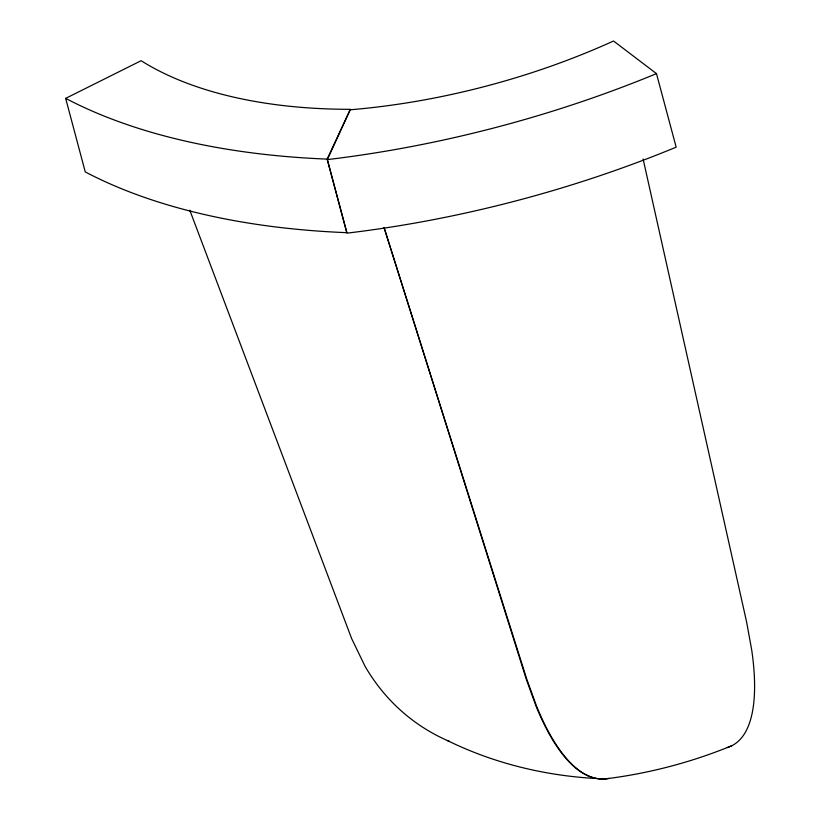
<?xml version="1.0" encoding="UTF-8"?>
<svg xmlns="http://www.w3.org/2000/svg" width="820" height="820" viewBox="0 0 820 820"><rect width="100%" height="100%" fill="white"/><g stroke="black" fill="none" stroke-linecap="round" stroke-linejoin="round"><path stroke-width="1.23" d="M327.334 159.603L350.232 109.777A427.722 220.928 -15 0 0 613.544 41L656.471 73.636L676.172 147.169A662.058 341.971 -15 0 1 347.034 233.136L327.334 159.603A662.058 341.971 -15 0 0 656.471 73.636M327.159 159.111L350.324 109.316A427.722 220.898 -14.9 0 1 141.122 60.711L65.661 98.369L85.26 171.923A662.058 341.93 -14.9 0 0 346.757 232.675L327.159 159.111A662.058 341.93 -14.9 0 1 65.661 98.369M731.819 745.718C691.096 762.446 648.107 773.701 604.401 779M594.08 778.395C543.311 775.341 493.056 762.979 447.351 740.521M189.789 210.217L351.647 638.585L365.084 666.342A276.904 220.354 -52.5 0 0 449.596 741.495M384.149 227.939L526.829 679.339L536.598 706.215A276.904 93.408 87.5 0 0 609.106 778.385M384.088 227.529L526.255 679.144L535.993 706.04A276.904 93.9 87.6 0 0 603.94 778.928M643.105 158.998L746.6 621.939L751.714 650.024A276.904 88.047 63.3 0 1 727.197 747.563"/></g></svg>
